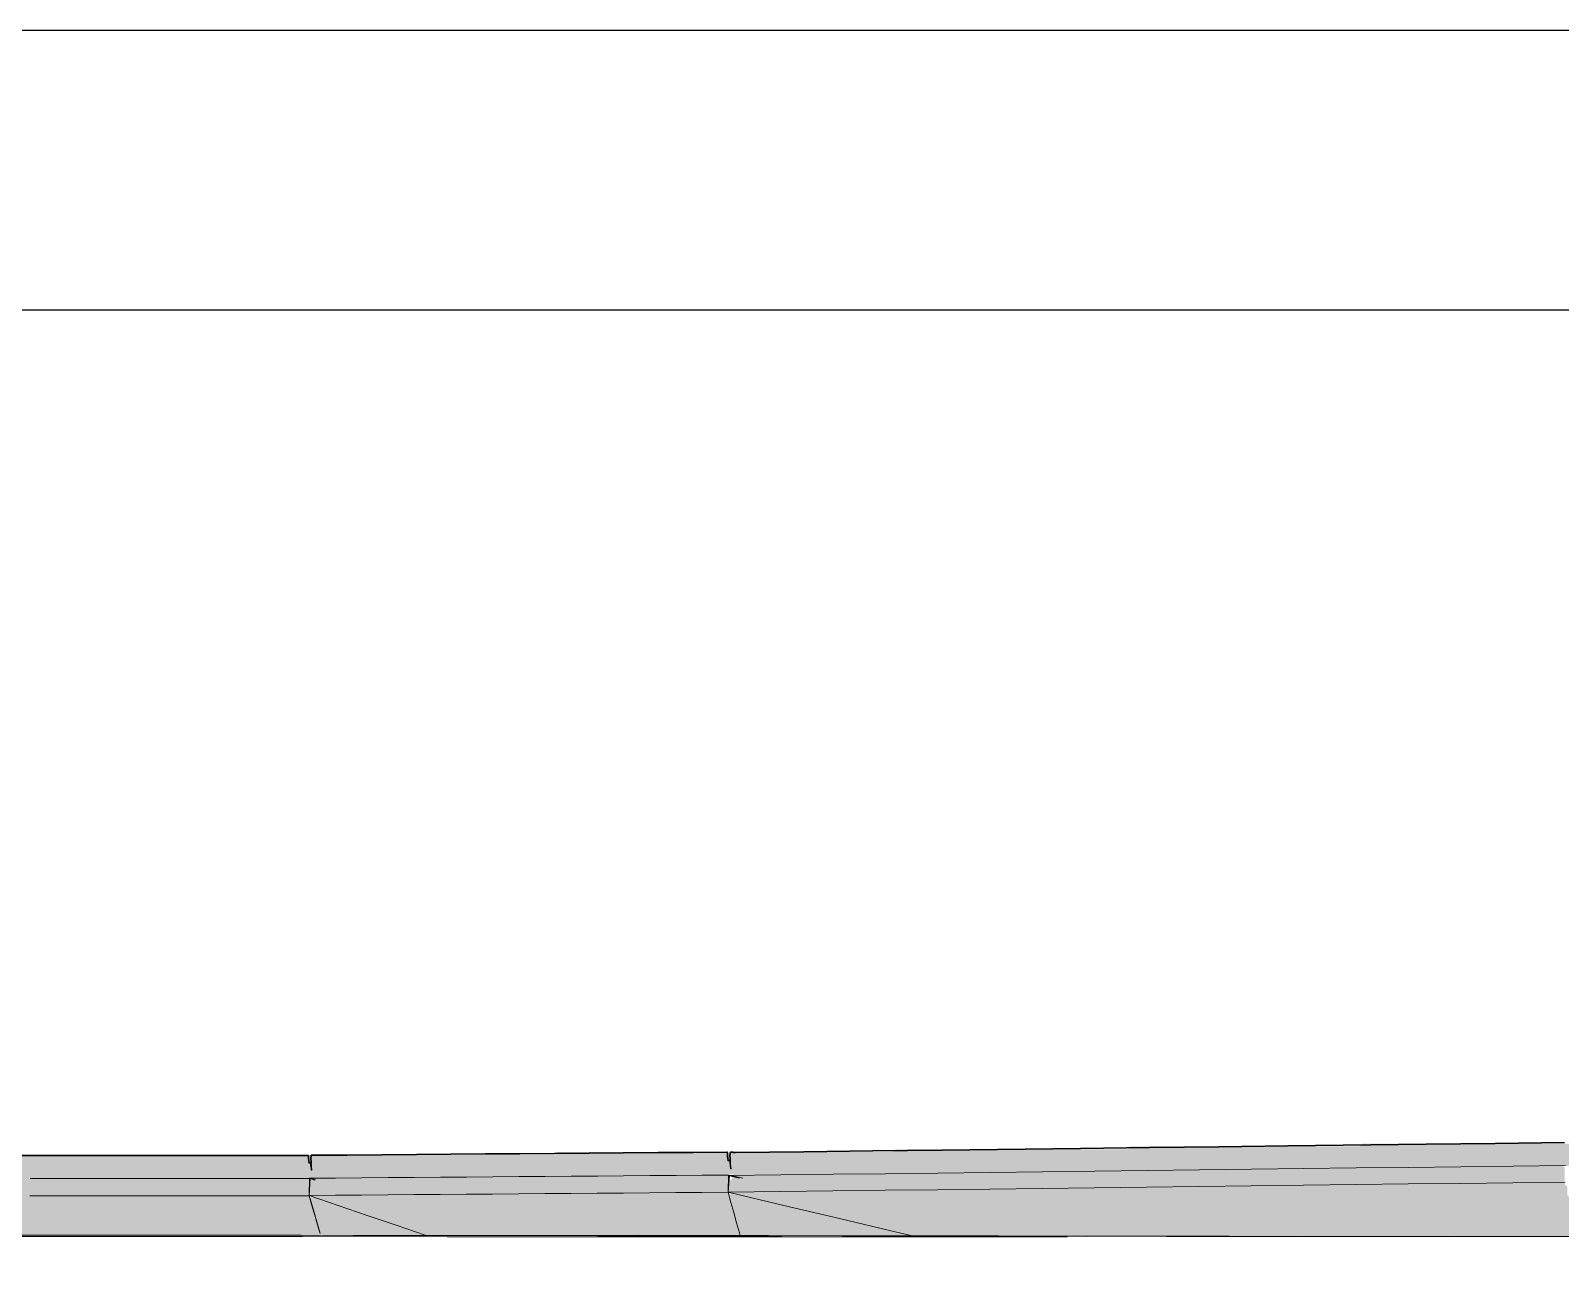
# Model space of a CAD drawing. Header units: millimetres. Extents: x 0 to 84100, y 0 to 59400.
# Drawn here: x 53003 to 58479, y 54999 to 59400 of the extents above; entities that cross this region are included whole.
import ezdxf

# ---------------------------------------------------------------- set-up
doc = ezdxf.new("R2010")
doc.units = ezdxf.units.MM
for name, color, linetype, lineweight in [('09_立面の外形', 7, 'Continuous', 30), ('10_見えがかり', 7, 'Continuous', 13), ('12_見えがかり（ガラス）', 5, 'Continuous', 9), ('90_図枠', 7, 'Continuous', 25)]:
    doc.layers.add(name, color=color, linetype=linetype, lineweight=lineweight)

msp = doc.modelspace()

# ---------------------------------------------------------------- hatches: boundary and pattern name
at = {"layer": '10_見えがかり', "true_color": 0xe9dcc4}
msp.add_hatch(color=8, dxfattribs=at).paths.add_polyline_path([(61784.3, 55441.6), (61794.3, 55431.6), (61794.3, 55401.6), (61779.3, 55416.6), (61639.3, 55416.6), (61629.3, 55406.6), (61389.3, 55406.6), (61379.3, 55396.6), (61139.3, 55396.6), (61129.3, 55386.6), (60659.3, 55386.6), (60649.3, 55376.6), (60189.3, 55376.6), (60179.3, 55366.6), (59729.3, 55366.6), (59719.3, 55356.6), (59269.3, 55356.6), (59259.3, 55346.6), (58809.3, 55346.6), (58799.3, 55336.6), (57919.3, 55336.6), (57909.3, 55326.6), (57089.3, 55326.6), (57079.3, 55316.6), (56269.3, 55316.6), (56259.3, 55306.6), (55149.3, 55306.6), (55139.3, 55296.6), (54009.3, 55296.6), (53999.3, 55286.6), (49499.3, 55286.6), (49489.3, 55296.6), (37469.3, 55296.6), (37459.3, 55306.6), (31159.3, 55306.6), (31154.3, 55301.6), (31154.3, 55371.6), (31169.3, 55386.6), (40469.3, 55386.6), (40479.3, 55376.6), (54879.3, 55376.6), (54889.3, 55386.6), (56089.3, 55386.6), (56099.3, 55396.6), (56929.3, 55396.6), (56939.3, 55406.6), (57759.3, 55406.6), (57769.3, 55416.6), (58689.3, 55416.6), (58699.3, 55426.6), (59159.3, 55426.6), (59169.3, 55436.6), (59619.3, 55436.6), (59629.3, 55446.6), (60089.3, 55446.6), (60099.3, 55456.6), (60549.3, 55456.6), (60559.3, 55466.6), (61009.3, 55466.6), (61019.3, 55476.6), (61049.3, 55476.6), (61059.3, 55466.6), (61069.3, 55466.6), (61079.3, 55476.6), (61319.3, 55476.6), (61329.3, 55486.6), (61569.3, 55486.6), (61579.3, 55496.6), (61779.3, 55496.6), (61784.3, 55491.6)])
at = {"layer": '12_見えがかり（ガラス）', "true_color": 0xdce9f2}
for points in [[(58489.3, 55336.6), (58494.3, 55331.6), (58494.3, 55271.6), (58504.3, 55261.6), (58504.3, 55231.6), (58514.3, 55221.6), (58514.3, 55191.6), (58524.3, 55181.6), (58524.3, 55151.6), (58534.3, 55141.6), (58534.3, 55101.6), (58544.3, 55091.6), (58539.3, 55086.6), (56149.3, 55086.6), (56139.3, 55096.6), (56099.3, 55096.6), (56089.3, 55106.6), (56059.3, 55106.6), (56049.3, 55116.6), (56019.3, 55116.6), (56009.3, 55126.6), (55979.3, 55126.6), (55969.3, 55136.6), (55929.3, 55136.6), (55919.3, 55146.6), (55889.3, 55146.6), (55879.3, 55156.6), (55849.3, 55156.6), (55839.3, 55166.6), (55809.3, 55166.6), (55799.3, 55176.6), (55759.3, 55176.6), (55749.3, 55186.6), (55719.3, 55186.6), (55709.3, 55196.6), (55679.3, 55196.6), (55669.3, 55206.6), (55639.3, 55206.6), (55629.3, 55216.6), (55599.3, 55216.6), (55589.3, 55226.6), (55549.3, 55226.6), (55539.3, 55236.6), (55509.3, 55236.6), (55504.3, 55241.6), (55504.3, 55281.6), (55514.3, 55291.6), (55514.3, 55301.6), (55519.3, 55306.6), (56259.3, 55306.6), (56269.3, 55316.6), (57079.3, 55316.6), (57089.3, 55326.6), (57909.3, 55326.6), (57919.3, 55336.6)], [(53999.3, 55286.6), (54004.3, 55281.6), (54004.3, 55201.6), (54014.3, 55191.6), (54014.3, 55171.6), (54024.3, 55161.6), (54024.3, 55131.6), (54034.3, 55121.6), (54034.3, 55101.6), (54044.3, 55091.6), (54039.3, 55086.6), (52539.3, 55086.6), (52534.3, 55091.6), (52534.3, 55111.6), (52524.3, 55121.6), (52524.3, 55151.6), (52514.3, 55161.6), (52514.3, 55191.6), (52504.3, 55201.6), (52504.3, 55281.6), (52509.3, 55286.6)], [(55499.3, 55306.6), (55504.3, 55301.6), (55504.3, 55211.6), (55514.3, 55201.6), (55514.3, 55181.6), (55524.3, 55171.6), (55524.3, 55141.6), (55534.3, 55131.6), (55534.3, 55101.6), (55544.3, 55091.6), (55539.3, 55086.6), (54409.3, 55086.6), (54399.3, 55096.6), (54379.3, 55096.6), (54369.3, 55106.6), (54349.3, 55106.6), (54339.3, 55116.6), (54329.3, 55116.6), (54319.3, 55126.6), (54299.3, 55126.6), (54289.3, 55136.6), (54269.3, 55136.6), (54259.3, 55146.6), (54239.3, 55146.6), (54229.3, 55156.6), (54209.3, 55156.6), (54199.3, 55166.6), (54179.3, 55166.6), (54169.3, 55176.6), (54149.3, 55176.6), (54139.3, 55186.6), (54119.3, 55186.6), (54109.3, 55196.6), (54089.3, 55196.6), (54079.3, 55206.6), (54059.3, 55206.6), (54049.3, 55216.6), (54029.3, 55216.6), (54019.3, 55226.6), (54009.3, 55226.6), (54004.3, 55231.6), (54004.3, 55291.6), (54009.3, 55296.6), (55139.3, 55296.6), (55149.3, 55306.6)], [(54019.3, 55226.6), (54029.3, 55216.6), (54049.3, 55216.6), (54059.3, 55206.6), (54079.3, 55206.6), (54089.3, 55196.6), (54109.3, 55196.6), (54119.3, 55186.6), (54139.3, 55186.6), (54149.3, 55176.6), (54169.3, 55176.6), (54179.3, 55166.6), (54199.3, 55166.6), (54209.3, 55156.6), (54229.3, 55156.6), (54239.3, 55146.6), (54259.3, 55146.6), (54269.3, 55136.6), (54289.3, 55136.6), (54299.3, 55126.6), (54319.3, 55126.6), (54329.3, 55116.6), (54339.3, 55116.6), (54349.3, 55106.6), (54369.3, 55106.6), (54379.3, 55096.6), (54399.3, 55096.6), (54404.3, 55091.6), (54399.3, 55086.6), (54049.3, 55086.6), (54034.3, 55101.6), (54034.3, 55121.6), (54024.3, 55131.6), (54024.3, 55161.6), (54014.3, 55171.6), (54014.3, 55191.6), (54004.3, 55201.6), (54004.3, 55221.6), (54009.3, 55226.6)], [(55539.3, 55236.6), (55549.3, 55226.6), (55589.3, 55226.6), (55599.3, 55216.6), (55629.3, 55216.6), (55639.3, 55206.6), (55669.3, 55206.6), (55679.3, 55196.6), (55709.3, 55196.6), (55719.3, 55186.6), (55749.3, 55186.6), (55759.3, 55176.6), (55799.3, 55176.6), (55809.3, 55166.6), (55839.3, 55166.6), (55849.3, 55156.6), (55879.3, 55156.6), (55889.3, 55146.6), (55919.3, 55146.6), (55929.3, 55136.6), (55969.3, 55136.6), (55979.3, 55126.6), (56009.3, 55126.6), (56019.3, 55116.6), (56049.3, 55116.6), (56059.3, 55106.6), (56089.3, 55106.6), (56099.3, 55096.6), (56139.3, 55096.6), (56144.3, 55091.6), (56139.3, 55086.6), (55549.3, 55086.6), (55534.3, 55101.6), (55534.3, 55131.6), (55524.3, 55141.6), (55524.3, 55171.6), (55514.3, 55181.6), (55514.3, 55201.6), (55504.3, 55211.6), (55504.3, 55231.6), (55509.3, 55236.6)]]:
    msp.add_hatch(color=8, dxfattribs=at).paths.add_polyline_path(points)

# ---------------------------------------------------------------- linework, layer by layer
at = {"layer": '09_立面の外形'}
msp.add_lwpolyline([(52879.1, 55373.7), (53003.3, 55373.7), (53127.5, 55373.7), (53251.7, 55373.8), (53375.9, 55373.8), (53500.1, 55373.8), (53624.3, 55373.8), (53748.5, 55373.8), (53872.8, 55373.8), (53997, 55373.8), (53997.6, 55366.6), (53998.9, 55352.3), (53999.3, 55347.7), (54007.4, 55347.7), (54006.8, 55354.2), (54006.2, 55361.4), (54007.5, 55375.2), (54008, 55375.2), (54008.5, 55375.2), (54008.9, 55375.2), (54009.4, 55375.2), (54009.9, 55375.2), (54010.3, 55375.1), (54010.8, 55375.1), (54011.3, 55375.1), (54011.7, 55375.1), (54012.2, 55375.1), (54012.7, 55375.1), (54013.1, 55375), (54013.3, 55374.9), (54136.3, 55375.8), (54259.9, 55376.8), (54383.6, 55377.7), (54507.3, 55378.7), (54630.9, 55379.6), (54754.6, 55380.6), (54878.3, 55381.5), (55002, 55382.5), (55125.6, 55383.4), (55249.3, 55384.4), (55373, 55385.3), (55496.7, 55386.3), (55497.3, 55378.8), (55498, 55371.3), (55498.7, 55363.8), (55499.4, 55356.2), (55507.4, 55356.2), (55506.5, 55365), (55505.8, 55372.5), (55507.6, 55386.1), (55508.9, 55386), (55510.3, 55385.9), (55513, 55385.8), (55514.4, 55385.7), (55515.7, 55385.6), (55517.1, 55385.6), (55518.4, 55385.5), (55521.1, 55385.3), (55522.5, 55385.3), (55523.8, 55385.2), (55524.6, 55384.7), (55770.6, 55387.7), (56018.1, 55390.6), (56265.6, 55393.6), (56760.7, 55399.5), (57008.2, 55402.5), (57255.8, 55405.4), (57503.3, 55408.4), (57998.4, 55414.3), (58245.9, 55417.3), (58493.4, 55420.2)], dxfattribs=at)
at = {"layer": '10_見えがかり'}
for points in [[(52879.1, 55373.7), (53003.3, 55373.7), (53127.5, 55373.7), (53251.7, 55373.8), (53375.9, 55373.8), (53500.1, 55373.8), (53624.3, 55373.8), (53748.5, 55373.8), (53872.8, 55373.8), (53997, 55373.8), (53997.6, 55366.6), (53998.9, 55352.3), (53999.3, 55347.7), (54004.6, 55347.7), (54005.2, 55340.5), (54006.5, 55326.2), (54006.9, 55321.6), (54009.7, 55321.6), (54009.3, 55325.3), (54008.7, 55332.5), (54008.1, 55339.8), (54007.4, 55347), (54006.8, 55354.2), (54006.2, 55361.4), (54007.5, 55375.2), (54008, 55375.2), (54008.5, 55375.2), (54008.9, 55375.2), (54009.4, 55375.2), (54009.9, 55375.2), (54010.3, 55375.1), (54010.8, 55375.1), (54011.3, 55375.1), (54011.7, 55375.1), (54012.2, 55375.1), (54012.7, 55375.1), (54013.1, 55375), (54013.3, 55374.9), (54136.3, 55375.8), (54259.9, 55376.8), (54383.6, 55377.7), (54507.3, 55378.7), (54630.9, 55379.6), (54754.6, 55380.6), (54878.3, 55381.5), (55002, 55382.5), (55125.6, 55383.4), (55249.3, 55384.4), (55373, 55385.3), (55496.7, 55386.3), (55497.3, 55378.8), (55498, 55371.3), (55498.7, 55363.8), (55499.4, 55356.2), (55505, 55356.2), (55505.7, 55348.7), (55506.4, 55341.2), (55507.8, 55326.1), (55510.1, 55326.1), (55510, 55327.4), (55508.6, 55342.4), (55507.9, 55349.9), (55506.5, 55365), (55505.8, 55372.5), (55507.6, 55386.1), (55508.9, 55386), (55510.3, 55385.9), (55511.7, 55385.8), (55513, 55385.8), (55514.4, 55385.7), (55515.7, 55385.6), (55517.1, 55385.6), (55518.4, 55385.5), (55521.1, 55385.3), (55522.5, 55385.3), (55523.8, 55385.2), (55524.6, 55384.7), (55770.6, 55387.7), (56018.1, 55390.6), (56265.6, 55393.6), (56760.7, 55399.5), (57008.2, 55402.5), (57255.8, 55405.4), (57503.3, 55408.4), (57998.4, 55414.3), (58245.9, 55417.3), (58493.4, 55420.2)], [(49974.8, 55088.5), (53283.1, 55088.8)], [(50055.5, 55085.9), (56713.1, 55082.5)], [(52262.4, 55085.7), (55692.1, 55083.5)], [(53283.1, 55088.8), (52778.8, 55089.6)], [(53283.1, 55088.8), (53971.7, 55089.7)], [(53283.1, 55088.8), (56782.4, 55084.9)], [(53971.7, 55089.7), (54674.8, 55088.2)], [(54674.8, 55088.2), (55178.4, 55088.6)], [(55178.4, 55088.6), (55644.4, 55087.7)], [(57293.5, 55085.4), (55644.4, 55087.7)], [(55644.4, 55087.7), (56349.7, 55086.8)], [(55644.4, 55087.7), (57069.5, 55084.8)], [(56349.7, 55086.8), (57069.5, 55084.8)], [(57069.5, 55084.8), (57545, 55085.2)], [(58077.5, 55083.7), (57069.5, 55084.8)], [(57545, 55085.2), (58038.1, 55084.5)], [(58038.1, 55084.5), (58732.4, 55085.2)], [(58676.8, 55083.6), (58038.1, 55084.5)], [(58038.1, 55084.5), (59435.8, 55081.5)]]:
    msp.add_lwpolyline(points, dxfattribs=at)
at = {"layer": '12_見えがかり（ガラス）'}
for points in [[(56437.4, 55313.7), (56250.2, 55311.5)], [(56624.7, 55316), (56437.4, 55313.7)], [(56812, 55318.2), (56624.7, 55316)], [(56999.3, 55320.5), (56812, 55318.2)], [(57186.5, 55322.8), (56999.3, 55320.5)], [(57373.8, 55325), (57186.5, 55322.8)], [(57561.1, 55327.3), (57373.8, 55325)], [(57748.4, 55329.6), (57561.1, 55327.3)], [(57935.7, 55331.8), (57748.4, 55329.6)], [(58122.9, 55334.1), (57935.7, 55331.8)], [(58310.2, 55336.4), (58122.9, 55334.1)], [(58497.5, 55338.6), (58310.2, 55336.4)], [(53126, 55291.5), (53001, 55291.5)], [(53251, 55291.5), (53126, 55291.5)], [(53376.1, 55291.5), (53251, 55291.5)], [(53501.1, 55291.5), (53376.1, 55291.5)], [(53626.1, 55291.5), (53501.1, 55291.5)], [(53751.1, 55291.5), (53626.1, 55291.5)], [(53876.2, 55291.6), (53751.1, 55291.5)], [(54001.2, 55291.6), (53876.2, 55291.6)], [(54003.6, 55293.2), (54000.1, 55231.2)], [(54001, 55292.7), (54000.1, 55231.2)], [(54001.2, 55291.6), (54000.1, 55229.5)], [(54094.7, 55293.4), (54001, 55292.7)], [(54001, 55292.7), (54019.9, 55286.2)], [(54022.5, 55286.7), (54003.6, 55293.2)], [(54188.5, 55294.1), (54094.7, 55293.4)], [(54282.2, 55294.9), (54188.5, 55294.1)], [(54375.9, 55295.6), (54282.2, 55294.9)], [(54469.6, 55296.3), (54375.9, 55295.6)], [(54563.4, 55297), (54469.6, 55296.3)], [(54657.1, 55297.8), (54563.4, 55297)], [(54750.8, 55298.5), (54657.1, 55297.8)], [(54844.5, 55299.2), (54750.8, 55298.5)], [(54938.3, 55300), (54844.5, 55299.2)], [(55032, 55300.7), (54938.3, 55300)], [(55125.7, 55301.4), (55032, 55300.7)], [(55219.4, 55302.1), (55125.7, 55301.4)], [(55313.2, 55302.9), (55219.4, 55302.1)], [(55406.9, 55303.6), (55313.2, 55302.9)], [(55500.6, 55304.3), (55406.9, 55303.6)], [(55500.6, 55304.3), (55499.7, 55242.8)], [(55504.7, 55304.2), (55499.7, 55242.8)], [(55501.1, 55302.4), (55499.7, 55242.8)], [(55688.3, 55304.7), (55501.1, 55302.4)], [(55501.1, 55302.4), (55539, 55293.4)], [(55552.2, 55293), (55504.7, 55304.2)], [(55875.6, 55306.9), (55688.3, 55304.7)], [(56062.9, 55309.2), (55875.6, 55306.9)], [(56250.2, 55311.5), (56062.9, 55309.2)], [(56810.7, 55258.7), (56623.4, 55256.4)], [(56997.9, 55260.9), (56810.7, 55258.7)], [(57185.2, 55263.2), (56997.9, 55260.9)], [(57372.5, 55265.5), (57185.2, 55263.2)], [(57559.8, 55267.7), (57372.5, 55265.5)], [(57747, 55270), (57559.8, 55267.7)], [(57934.3, 55272.3), (57747, 55270)], [(58121.6, 55274.5), (57934.3, 55272.3)], [(58308.9, 55276.8), (58121.6, 55274.5)], [(58496.1, 55279.1), (58308.9, 55276.8)], [(53124.9, 55229.4), (52999.9, 55229.4)], [(53249.9, 55229.4), (53124.9, 55229.4)], [(53375, 55229.4), (53249.9, 55229.4)], [(53500, 55229.5), (53375, 55229.4)], [(53625, 55229.5), (53500, 55229.5)], [(53750.1, 55229.5), (53625, 55229.5)], [(53875.1, 55229.5), (53750.1, 55229.5)], [(54000.1, 55229.5), (53875.1, 55229.5)], [(54093.9, 55231.9), (54000.1, 55231.2)], [(54000.1, 55231.2), (54104, 55195.6)], [(54104, 55195.6), (54000.1, 55231.2)], [(54000.1, 55231.2), (54009.3, 55199)], [(54012.4, 55187.4), (54000.1, 55229.5)], [(54187.6, 55232.7), (54093.9, 55231.9)], [(54281.3, 55233.4), (54187.6, 55232.7)], [(54375, 55234.1), (54281.3, 55233.4)], [(54468.8, 55234.8), (54375, 55234.1)], [(54562.5, 55235.6), (54468.8, 55234.8)], [(54656.2, 55236.3), (54562.5, 55235.6)], [(54749.9, 55237), (54656.2, 55236.3)], [(54843.6, 55237.7), (54749.9, 55237)], [(54937.4, 55238.5), (54843.6, 55237.7)], [(55031.1, 55239.2), (54937.4, 55238.5)], [(55124.8, 55239.9), (55031.1, 55239.2)], [(55218.5, 55240.7), (55124.8, 55239.9)], [(55312.3, 55241.4), (55218.5, 55240.7)], [(55406, 55242.1), (55312.3, 55241.4)], [(55499.7, 55242.8), (55406, 55242.1)], [(55687, 55245.1), (55499.7, 55242.8)], [(55499.7, 55242.8), (55698.9, 55195.7)], [(55698.9, 55195.7), (55499.7, 55242.8)], [(55499.7, 55242.8), (55509.8, 55206.5)], [(55509.8, 55206.5), (55499.7, 55242.8)], [(55509.8, 55206.5), (55519.9, 55170.1)], [(55519.9, 55170.1), (55509.8, 55206.5)], [(55874.3, 55247.4), (55687, 55245.1)], [(56061.5, 55249.6), (55874.3, 55247.4)], [(56248.8, 55251.9), (56061.5, 55249.6)], [(56436.1, 55254.2), (56248.8, 55251.9)], [(56623.4, 55256.4), (56436.1, 55254.2)], [(54009.3, 55199), (54018.5, 55166.9)], [(54024.6, 55145.3), (54012.4, 55187.4)], [(54018.5, 55166.9), (54027.7, 55134.7)], [(54104, 55195.6), (54207.8, 55160)], [(54207.8, 55160), (54104, 55195.6)], [(54207.8, 55160), (54311.6, 55124.4)], [(54311.6, 55124.4), (54207.8, 55160)], [(55519.9, 55170.1), (55530, 55133.8)], [(55530, 55133.8), (55519.9, 55170.1)], [(55698.9, 55195.7), (55898.1, 55148.7)], [(55898.1, 55148.7), (55698.9, 55195.7)], [(55898.1, 55148.7), (56097.3, 55101.6)], [(56097.3, 55101.6), (55898.1, 55148.7)], [(54036.9, 55103.3), (54024.6, 55145.3)], [(54027.7, 55134.7), (54036.9, 55102.5)], [(54039.3, 55094.8), (54036.9, 55103.3)], [(54036.9, 55102.5), (54039.2, 55094.5)], [(54311.6, 55124.4), (54415.4, 55088.7)], [(54415.4, 55088.7), (54311.6, 55124.4)], [(55530, 55133.8), (55540.1, 55097.4)], [(55540.1, 55097.4), (55530, 55133.8)], [(55540.1, 55097.4), (55542.6, 55088.4)], [(55542.6, 55088.4), (55540.1, 55097.4)], [(56097.3, 55101.6), (56154.3, 55088.1)], [(56154.3, 55088.1), (56097.3, 55101.6)]]:
    msp.add_lwpolyline(points, dxfattribs=at)
at = {"layer": '90_図枠'}
for points in [[(0, 0), (84100, 0), (84100, 59400), (0, 59400)], [(1000, 1000), (83100, 1000), (83100, 58400), (1000, 58400)]]:
    msp.add_lwpolyline(points, close=True, dxfattribs=at)

doc.saveas('drawing.dxf')
